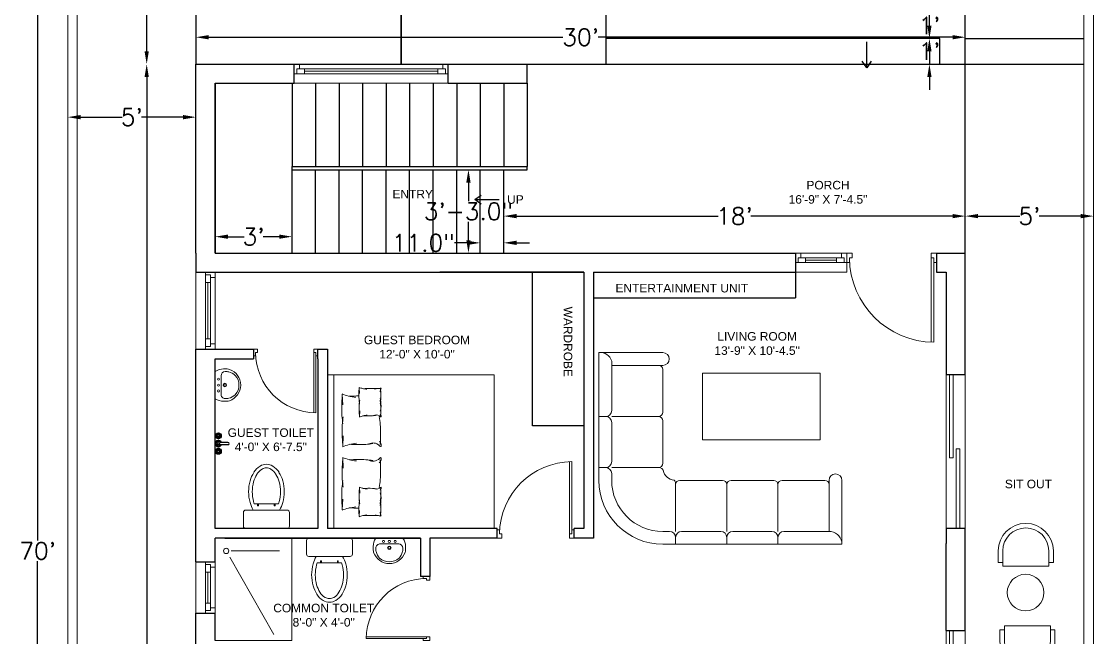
# Model space of a CAD drawing. Header units: inches. Extents: x 138161 to 144959, y -87384 to -84097.
# Drawn here: x 141056 to 141558, y -84603 to -84315 of the extents above; entities that cross this region are included whole.
import ezdxf

# ---------------------------------------------------------------- set-up
doc = ezdxf.new("R2010")
doc.units = ezdxf.units.IN
doc.header["$LTSCALE"] = 20
doc.header["$MEASUREMENT"] = 0
doc.header["$PDMODE"] = 3
doc.linetypes.add('HIDDEN', pattern=[0.375, 0.25, -0.125])
for name, color, linetype, lineweight in [('6CON', 7, 'Continuous', 9), ('furniture', 8, 'Continuous', 5), ('NOI THAT', 42, 'Continuous', 5), ('NOITHAT', 21, 'Continuous', 5), ('STEP', 55, 'Continuous', 20), ('tit', 131, 'Continuous', 5), ('Wall', 7, 'Continuous', 30)]:
    doc.layers.add(name, color=color, linetype=linetype, lineweight=lineweight)
doc.layers.add('DIMENSION', color=1, linetype='Continuous')
doc.layers.add('doors&win', color=41, linetype='Continuous', lineweight=18, transparency=0.01)
doc.styles.add('Arch-Dim', font='romans.shx', dxfattribs={"width": 0.75})
doc.styles.add('ARIAL', font='arial.ttf')
doc.styles.add('ROMANS', font='romans.shx', dxfattribs={"height": 8})
doc.dimstyles.new('dim-inner 1-8', dxfattribs={"dimtxt": 3, "dimasz": 3, "dimexe": 1, "dimexo": 1, "dimgap": 1, "dimtad": 0, "dimdec": 1, "dimzin": 3, "dimdsep": 46, "dimlunit": 4, "dimtxsty": 'Arch-Dim', "dimblk": 'OBLIQUE', "dimcen": 0.0625, "dimdle": 1, "dimclrd": 1, "dimclre": 1, "dimclrt": 4, "dimadec": 0, "dimazin": 0, "dimtfac": 1, "dimtdec": 1, "dimtofl": 0, "dimtmove": 2, "dimatfit": 3, "dimldrblk": 'ARCHTICK', "dimfxl": 35, "dimfxlon": 1, "dimtolj": 1, "dimtzin": 3, "dimarcsym": 0})
doc.dimstyles.get("Standard").update_dxf_attribs({"dimtxt": 5, "dimasz": 6, "dimexe": 0.18, "dimexo": 0.0625, "dimgap": 0.09, "dimtad": 0, "dimtih": 1, "dimtoh": 1, "dimdec": 1, "dimzin": 0, "dimdsep": 46, "dimlunit": 3, "dimtxsty": 'ROMANS', "dimcen": 0.09, "dimse1": 1, "dimse2": 1, "dimclrd": 1, "dimclrt": 3, "dimadec": 0, "dimazin": 0, "dimtfac": 1, "dimtdec": 1, "dimtofl": 0, "dimtmove": 0, "dimatfit": 3, "dimfxl": 1, "dimtolj": 1, "dimtzin": 0, "dimarcsym": 0})

# ---------------------------------------------------------------- blocks, each defined once
blk = doc.blocks.new('A$C52AF4A45')
at = {"layer": 'doors&win'}
for p, q in [((2.27, 2.5), (41.76, 2.5)), ((2.27, 1.25), (41.78, 1.25))]:
    blk.add_line(p, q, dxfattribs=at)
for points in [[(4.52, 40.75), (4.52, 42), (0.02, 42), (0.02, 39.5), (2.27, 39.5), (2.27, 40.75)], [(4.52, 1.25), (4.52, 0), (0.02, 0), (0.02, 2.5), (2.27, 2.5), (2.27, 1.25)]]:
    blk.add_lwpolyline(points, close=True, dxfattribs=at)
blk.add_arc((1.97, 0.94), 39.81, 0.4481, 89.5443, dxfattribs=at)
blk = doc.blocks.new('_Oblique')
at = {"color": 0, "linetype": 'ByBlock', "lineweight": -2}
blk.add_line((-0.5, -0.5), (0.5, 0.5), dxfattribs=at)
blk = doc.blocks.new('VV')
at = {"layer": 'doors&win'}
for p, q in [((3076.85, -524.33), (3076.85, -515.33)), ((3100.85, -515.33), (3076.85, -515.33)), ((3100.85, -515.33), (3100.85, -524.33)), ((3100.85, -519.83), (3076.85, -519.83)), ((3078.1, -522.08), (3078.1, -519.83)), ((3081.6, -522.08), (3081.6, -519.83)), ((3081.6, -520.95), (3096.1, -520.95)), ((3096.1, -522.08), (3096.1, -519.83)), ((3099.6, -522.08), (3099.6, -519.83)), ((3100.85, -524.33), (3076.85, -524.33)), ((3099.6, -522.08), (3078.1, -522.08)), ((3079.35, -524.33), (3079.35, -522.08)), ((3098.35, -524.33), (3098.35, -522.08))]:
    blk.add_line(p, q, dxfattribs=at)
blk = doc.blocks.new('A$C29271986')
at = {"layer": 'NOITHAT', "linetype": 'Continuous'}
for p, q in [((750, 3427), (2850, 3427)), ((900, 3347), (900, 3427)), ((1500, 3347), (1500, 3427)), ((2100, 3347), (2100, 3427)), ((2850, 2677), (2850, 3427)), ((750, 3277), (830, 3277)), ((900, 2715), (900, 3277)), ((970, 3277), (1430, 3277)), ((1500, 2727), (1500, 3277)), ((1500, 2727), (1500, 3277)), ((1570, 3277), (2030, 3277)), ((2100, 2727), (2100, 3277)), ((2170, 3277), (2700, 3277)), ((2700, 2677), (2700, 3277)), ((2700, 3277), (2726, 3277)), ((0, 1177), (0, 2677)), ((150, 2597), (150, 2677)), ((950, 2677), (1450, 2677)), ((1550, 2677), (2050, 2677)), ((2150, 2677), (2650, 2677)), ((80, 2527), (0, 2527)), ((707, 2527), (150, 2527)), ((150, 2457), (150, 1997)), ((750, 1977), (750, 2477)), ((2596, 2202), (1214, 2202)), ((1214, 2202), (1214, 1419)), ((2596, 1419), (2596, 2202)), ((80, 1927), (0, 1927)), ((700, 1927), (150, 1927)), ((150, 1327), (150, 1857)), ((750, 1377), (750, 1877)), ((1214, 1419), (2596, 1419)), ((750, 1327), (150, 1327)), ((150, 1327), (150, 1276)), ((750, 1177), (0, 1177))]:
    blk.add_line(p, q, dxfattribs=at)
for centre, radius, start, end in [((750, 2677), 750, 90, 180), ((2698, 3427), 152, 280.596, 0.1424), ((750, 2677), 600, 90, 180), ((830, 3347), 70, 270, 0), ((970, 3347), 70, 180, 270), ((1430, 3347), 70, 270, 0), ((1570, 3347), 70, 180, 270), ((2030, 3347), 70, 270, 0), ((2170, 3347), 70, 180, 270), ((900, 2527), 150, 97.3131, 166.7789), ((850, 2715), 50, 308.1793, 0), ((950, 2727), 50, 180, 270), ((1450, 2727), 50, 270, 0), ((1450, 2727), 50, 270, 0), ((1550, 2727), 50, 180, 270), ((1550, 2727), 50, 180, 270), ((2050, 2727), 50, 270, 0), ((2150, 2727), 50, 180, 270), ((2650, 2727), 50, 270, 0), ((2775, 2677), 75, 180, 0), ((80, 2597), 70, 270, 0), ((80, 2457), 70, 0, 90), ((700, 2477), 50, 0, 90), ((707, 2577), 50, 270, 349.3159), ((80, 1997), 70, 270, 0), ((80, 1857), 70, 0, 90), ((700, 1977), 50, 270, 0), ((700, 1877), 50, 0, 90), ((15, 1318), 142, 264.0254, 342.8636), ((700, 1377), 50, 270, 0), ((750, 1252), 75, 270, 90)]:
    blk.add_arc(centre, radius, start, end, dxfattribs=at)
blk = doc.blocks.new('PILLOW')
at = {"layer": 'furniture', "ltscale": 5}
for points in [[(-13.78, 7.96), (-8.77, 7.72)], [(10.74, 7.99), (5.73, 7.78)], [(0, 0), (2.82, -0.14)], [(13.79, 0.01), (10.97, -0.1)]]:
    blk.add_lwpolyline(points, dxfattribs=at)
for points, knots in [([(-13.88, 8.01), (-13.51, 7.01), (-12.73, 4.92), (-12.44, 2.7), (-12.29, 1.52)], [0, 0, 0, 0, 3.162278, 6.693718, 6.693718, 6.693718, 6.693718]), ([(-12.93, 7.96), (-9.82, 8.14), (-5.45, 8.39), (-1.13, 7.79), (0.11, 7.62)], [0, 0, 0, 0, 9.321682, 13.066685, 13.066685, 13.066685, 13.066685]), ([(9.9, 7.99), (6.78, 8.2), (2.42, 8.48), (-1.9, 7.92), (-3.14, 7.76)], [0, 0, 0, 0, 9.321682, 13.066685, 13.066685, 13.066685, 13.066685]), ([(10.85, 8.03), (10.47, 7.04), (9.67, 4.95), (9.36, 2.73), (9.2, 1.56)], [0, 0, 0, 0, 3.162278, 6.693718, 6.693718, 6.693718, 6.693718]), ([(-12.78, 4.74), (-12.92, 2.21), (-13.11, -1.45), (-12.67, -5.08), (-12.54, -6.2)], [0, 0, 0, 0, 7.580174, 10.966668, 10.966668, 10.966668, 10.966668]), ([(-12.83, -3.73), (-12.29, -5.36), (-11.59, -7.47), (-14.51, -10.13), (-12.51, -10.11), (-11.91, -9.53), (-11.55, -9.18)], [0, 0, 0, 0, 5.01234, 6.483254, 7.525696, 9.107275, 9.107275, 9.107275, 9.107275]), ([(-12.93, -9.63), (-9.82, -9.81), (-5.45, -10.06), (-1.13, -9.46), (0.11, -9.29)], [0, 0, 0, 0, 9.321682, 13.066685, 13.066685, 13.066685, 13.066685]), ([(8.54, -9.82), (6.91, -10.07), (4.88, -10.38), (2.93, -9.83), (2.54, -9.72)], [0, 0, 0, 0, 4.813374, 6.03994, 6.03994, 6.03994, 6.03994])]:
    blk.add_open_spline(points, degree=3, knots=knots, dxfattribs=at)
for points in [[(-0.06, 0.02), (0.5, -1.66), (0.84, -3.62)], [(0.47, 0), (5.72, 0.06), (7.81, -0.2)], [(13.31, 0.02), (8.07, 0.12), (5.98, -0.11)], [(13.85, 0.04), (13.27, -1.65), (12.92, -3.6)], [(0.56, -1.81), (0.5, -6.07), (0.7, -7.97)], [(13.22, -1.79), (13.23, -6.06), (13.02, -7.95)], [(0.53, -6.58), (0.36, -9.39), (-0.08, -10.09), (0.5, -10.11), (1.25, -9.64)], [(0.47, -9.9), (5.72, -9.95), (7.81, -9.7)], [(8.54, -9.82), (3.73, -10.02), (2.54, -9.72)], [(13.31, -9.91), (8.07, -10.02), (5.98, -9.78)], [(12.55, -10), (9.84, -10.11), (9.17, -9.95)], [(13.25, -9.36), (13.41, -10.14), (11.82, -9.72)], [(13.25, -5.1), (13.22, -7.94), (13.27, -10.09)]]:
    blk.add_spline(points, degree=3, dxfattribs=at)
blk.add_open_spline([(9.72, 4.78), (9.79, 3.24), (9.86, 1.71), (9.86, 0.17)], degree=3, dxfattribs=at)
blk = doc.blocks.new('ssdsdfsd')
at = {"layer": 'furniture', "linetype": 'Continuous'}
blk.add_line((31363.06, -18454.11), (31291.06, -18454.11), dxfattribs=at)
blk.add_lwpolyline([(31291.06, -18451.11), (31363.06, -18451.11), (31363.06, -18529.11), (31291.06, -18529.11)], close=True, dxfattribs=at)
at = {"layer": 'furniture', "linetype": 'Continuous', "xscale": -1, "rotation": 359.4651666230118}
blk.add_blockref('PILLOW', (31310.38, -18466.12), dxfattribs=at)
at = {"layer": 'furniture', "linetype": 'Continuous', "rotation": 0.5348333903289981}
blk.add_blockref('PILLOW', (31343.29, -18466.12), dxfattribs=at)
blk = doc.blocks.new('A$C5AF77858')
at = {"layer": 'furniture', "linetype": 'Continuous'}
for p, q in [((0, 675), (0, 525)), ((475, 700), (25, 700)), ((500, 525), (500, 675)), ((25, 500), (475, 500)), ((117, 430), (383, 430)), ((154, 452), (154, 430)), ((164, 452), (154, 452)), ((154, 430), (164, 430)), ((164, 430), (164, 452)), ((336, 430), (336, 452)), ((336, 452), (346, 452)), ((346, 430), (336, 430)), ((346, 452), (346, 430))]:
    blk.add_line(p, q, dxfattribs=at)
for centre, radius, start, end in [((25, 675), 25, 90, 180), ((475, 675), 25, 0, 90), ((25, 525), 25, 180, 270), ((384, 334), 323, 149.0966, 164.9269), ((116, 334), 323, 15.0731, 30.9034), ((475, 525), 25, 270, 0), ((514, 299), 458, 164.9269, 180), ((514, 299), 418, 164.9269, 180), ((384, 334), 283, 160.176, 164.9269), ((116, 334), 283, 15.0731, 19.824), ((-14, 299), 418, 0, 15.0731), ((-14, 299), 458, 0, 15.0731), ((514, 299), 458, 180, 195.0731), ((514, 299), 418, 180, 195.0731), ((-14, 299), 418, 344.9269, 0), ((-14, 299), 458, 344.9269, 0), ((384, 264), 323, 195.0731, 213.0315), ((384, 264), 283, 195.0731, 213.0315), ((116, 264), 283, 326.9685, 344.9269), ((116, 264), 323, 326.9685, 344.9269), ((302, 210), 226, 213.0315, 237.5002), ((302, 210), 186, 213.0315, 237.5002), ((250, 129), 129, 237.5002, 270), ((250, 129), 89.3, 237.5002, 270), ((250, 129), 89.3, 270, 302.4998), ((250, 129), 129, 270, 302.4998), ((198, 210), 186, 302.4998, 326.9685), ((198, 210), 226, 302.4998, 326.9685)]:
    blk.add_arc(centre, radius, start, end, dxfattribs=at)
blk = doc.blocks.new('LAV3')
at = {"color": 0, "linetype": 'ByBlock'}
for points in [[(-275, -203, 0.073543), (-267, -245, 0.712116), (267, -244, 0.073543), (275, -203), (275, -144, 0.151566), (232, 0), (-232, 0, 0.152056), (-275, -144)], [(166, -343, -0.374236), (-166, -343, -0.103818), (-225, -230, -0.071348), (-230, -202), (-230, -170, -0.399589), (-160, -100), (152, -100, -0.433457), (230, -170), (230, -202, -0.071348), (225, -230, -0.103818)]]:
    blk.add_lwpolyline(points, format="xyb", close=True, dxfattribs=at)
for centre, radius in [((-100, -56), 18), ((0, -165), 30), ((0, -165), 20), ((0, -56), 18), ((100, -56), 18)]:
    blk.add_circle(centre, radius, dxfattribs=at)
blk = doc.blocks.new('erertty')
at = {"layer": 'doors&win'}
for p, q in [((35229.1, -19360.28), (35229.1, -19288.38)), ((35238.1, -19288.38), (35229.1, -19288.38)), ((35238.1, -19360.28), (35238.1, -19288.38)), ((35235.49, -19323.06), (35233.8, -19323.06)), ((35233.8, -19323.06), (35233.8, -19360.28)), ((35235.49, -19360.28), (35235.49, -19323.06)), ((35238.1, -19360.28), (35229.1, -19360.28))]:
    blk.add_line(p, q, dxfattribs=at)
blk.add_lwpolyline([(35230.68, -19288.38), (35232.36, -19288.38), (35232.36, -19327.29), (35230.68, -19327.29)], close=True, dxfattribs=at)
blk = doc.blocks.new('A$C095308EC')
at = {"layer": 'NOI THAT', "linetype": 'Continuous'}
for p, q in [((0, 1286), (0, 1160)), ((50, 1286), (50, 1118)), ((550, 1286), (550, 1118)), ((600, 1286), (600, 1160)), ((0, 1160), (50, 1160)), ((50, 1118), (550, 1118)), ((600, 1160), (550, 1160)), ((68, 468), (568, 468)), ((68, 300), (68, 468)), ((568, 300), (568, 468)), ((18, 426), (68, 426)), ((18, 300), (18, 426)), ((618, 426), (568, 426)), ((618, 300), (618, 426))]:
    blk.add_line(p, q, dxfattribs=at)
blk.add_circle((298, 831), 200, dxfattribs=at)
for centre, radius, start, end in [((300, 1286), 300, 0, 180), ((300, 1286), 250, 0, 180), ((318, 300), 300, 180, 0), ((318, 300), 250, 180, 0)]:
    blk.add_arc(centre, radius, start, end, dxfattribs=at)
blk = doc.blocks.new('*D39')
at = {"layer": 'DEFPOINTS', "color": 0, "ltscale": 10, "transparency": 16777216}
for p in [(141137.57, -84334.65), (141114.53, -84922.53), (141137.57, -84922.53)]:
    blk.add_point(p, dxfattribs=at)
at = {"layer": 'DIMENSION', "color": 1, "lineweight": -2, "ltscale": 10, "transparency": 16777216}
for p, q in [((141114.53, -84340.65), (141114.53, -84623.74)), ((141114.53, -84916.53), (141114.53, -84633.44))]:
    blk.add_line(p, q, dxfattribs=at)
at = {"layer": 'DIMENSION', "color": 1, "ltscale": 10, "transparency": 16777216}
for points in [[(141113.53, -84340.65), (141115.53, -84340.65), (141114.53, -84334.65)], [(141113.53, -84916.53), (141115.53, -84916.53), (141114.53, -84922.53)]]:
    blk.add_solid(points, dxfattribs=at)
at = {"layer": 'DIMENSION', "color": 3, "ltscale": 10, "transparency": 16777216, "insert": (141114.53, -84628.59), "char_height": 8, "attachment_point": 5, "style": 'ROMANS'}
blk.add_mtext('\\A1;48\'-11.9"', dxfattribs=at)
blk = doc.blocks.new('*D41')
at = {"layer": 'DEFPOINTS', "color": 0, "ltscale": 10, "transparency": 16777216}
for p in [(141497.57, -84322.09), (141137.57, -84334.65), (141497.57, -84334.65)]:
    blk.add_point(p, dxfattribs=at)
at = {"layer": 'DIMENSION', "color": 1, "lineweight": -2, "ltscale": 10, "transparency": 16777216}
for p, q in [((141143.57, -84322.09), (141309.29, -84322.09)), ((141491.57, -84322.09), (141325.85, -84322.09))]:
    blk.add_line(p, q, dxfattribs=at)
at = {"layer": 'DIMENSION', "color": 1, "ltscale": 10, "transparency": 16777216}
for points in [[(141143.57, -84321.09), (141143.57, -84323.09), (141137.57, -84322.09)], [(141491.57, -84321.09), (141491.57, -84323.09), (141497.57, -84322.09)]]:
    blk.add_solid(points, dxfattribs=at)
at = {"layer": 'DIMENSION', "color": 3, "ltscale": 10, "transparency": 16777216, "insert": (141317.57, -84322.09), "char_height": 8, "attachment_point": 5, "style": 'ROMANS'}
blk.add_mtext("\\A1;30'", dxfattribs=at)
blk = doc.blocks.new('*D42')
at = {"layer": 'DEFPOINTS', "color": 0, "ltscale": 10, "transparency": 16777216}
for p in [(141114.53, -84147.15), (141137.57, -84147.15), (141137.57, -84334.65)]:
    blk.add_point(p, dxfattribs=at)
at = {"layer": 'DIMENSION', "color": 1, "lineweight": -2, "ltscale": 10, "transparency": 16777216}
for p, q in [((141114.53, -84153.15), (141114.53, -84236.05)), ((141114.53, -84328.65), (141114.53, -84245.75))]:
    blk.add_line(p, q, dxfattribs=at)
at = {"layer": 'DIMENSION', "color": 1, "ltscale": 10, "transparency": 16777216}
for points in [[(141113.53, -84153.15), (141115.53, -84153.15), (141114.53, -84147.15)], [(141113.53, -84328.65), (141115.53, -84328.65), (141114.53, -84334.65)]]:
    blk.add_solid(points, dxfattribs=at)
at = {"layer": 'DIMENSION', "color": 3, "ltscale": 10, "transparency": 16777216, "insert": (141114.53, -84240.9), "char_height": 8, "attachment_point": 5, "style": 'ROMANS'}
blk.add_mtext('\\A1;15\'-7.5"', dxfattribs=at)
blk = doc.blocks.new('*D30')
at = {"layer": 'DEFPOINTS', "color": 0, "ltscale": 10, "transparency": 16777216}
for p in [(141497.57, -84403.34), (141557.57, -84403.34), (141557.57, -84405.86)]:
    blk.add_point(p, dxfattribs=at)
at = {"layer": 'DIMENSION', "color": 1, "lineweight": -2, "ltscale": 10, "transparency": 16777216}
for p, q in [((141503.57, -84405.86), (141523.1, -84405.86)), ((141551.57, -84405.86), (141532.04, -84405.86))]:
    blk.add_line(p, q, dxfattribs=at)
at = {"layer": 'DIMENSION', "color": 1, "ltscale": 10, "transparency": 16777216}
for points in [[(141503.57, -84404.86), (141503.57, -84406.86), (141497.57, -84405.86)], [(141551.57, -84404.86), (141551.57, -84406.86), (141557.57, -84405.86)]]:
    blk.add_solid(points, dxfattribs=at)
at = {"layer": 'DIMENSION', "color": 3, "ltscale": 10, "transparency": 16777216, "insert": (141527.57, -84405.86), "char_height": 8, "attachment_point": 5, "style": 'ROMANS'}
blk.add_mtext("\\A1;5'", dxfattribs=at)
blk = doc.blocks.new('*D31')
at = {"layer": 'DEFPOINTS', "color": 0, "ltscale": 10, "transparency": 16777216}
for p in [(141077.57, -84354.11), (141137.57, -84354.11), (141077.57, -84359.52)]:
    blk.add_point(p, dxfattribs=at)
at = {"layer": 'DIMENSION', "color": 1, "lineweight": -2, "ltscale": 10, "transparency": 16777216}
for p, q in [((141083.57, -84359.52), (141103.1, -84359.52)), ((141131.57, -84359.52), (141112.04, -84359.52))]:
    blk.add_line(p, q, dxfattribs=at)
at = {"layer": 'DIMENSION', "color": 1, "ltscale": 10, "transparency": 16777216}
for points in [[(141083.57, -84358.52), (141083.57, -84360.52), (141077.57, -84359.52)], [(141131.57, -84358.52), (141131.57, -84360.52), (141137.57, -84359.52)]]:
    blk.add_solid(points, dxfattribs=at)
at = {"layer": 'DIMENSION', "color": 3, "ltscale": 10, "transparency": 16777216, "insert": (141107.57, -84359.52), "char_height": 8, "attachment_point": 5, "style": 'ROMANS'}
blk.add_mtext("\\A1;5'", dxfattribs=at)
blk = doc.blocks.new('*D32')
at = {"layer": 'DEFPOINTS', "color": 0, "ltscale": 10, "transparency": 16777216}
for p in [(141497.57, -84405.86), (141281.57, -84409.49), (141497.57, -84409.49)]:
    blk.add_point(p, dxfattribs=at)
at = {"layer": 'DIMENSION', "color": 1, "lineweight": -2, "ltscale": 10, "transparency": 16777216}
for p, q in [((141287.57, -84405.86), (141381.86, -84405.86)), ((141491.57, -84405.86), (141397.28, -84405.86))]:
    blk.add_line(p, q, dxfattribs=at)
at = {"layer": 'DIMENSION', "color": 1, "ltscale": 10, "transparency": 16777216}
for points in [[(141287.57, -84404.86), (141287.57, -84406.86), (141281.57, -84405.86)], [(141491.57, -84404.86), (141491.57, -84406.86), (141497.57, -84405.86)]]:
    blk.add_solid(points, dxfattribs=at)
at = {"layer": 'DIMENSION', "color": 3, "ltscale": 10, "transparency": 16777216, "insert": (141389.57, -84405.86), "char_height": 8, "attachment_point": 5, "style": 'ROMANS'}
blk.add_mtext("\\A1;18'", dxfattribs=at)
blk = doc.blocks.new('*D47')
at = {"layer": 'DEFPOINTS', "color": 0, "ltscale": 10, "transparency": 16777216}
for p in [(141270.57, -84418.38), (141270.57, -84423.15), (141281.57, -84423.15)]:
    blk.add_point(p, dxfattribs=at)
at = {"layer": 'DIMENSION', "color": 1, "lineweight": -2, "ltscale": 10, "transparency": 16777216}
for p, q in [((141264.57, -84418.38), (141258.57, -84418.38)), ((141287.57, -84418.38), (141293.57, -84418.38))]:
    blk.add_line(p, q, dxfattribs=at)
at = {"layer": 'DIMENSION', "color": 1, "ltscale": 10, "transparency": 16777216}
for points in [[(141264.57, -84417.38), (141264.57, -84419.38), (141270.57, -84418.38)], [(141287.57, -84417.38), (141287.57, -84419.38), (141281.57, -84418.38)]]:
    blk.add_solid(points, dxfattribs=at)
at = {"layer": 'DIMENSION', "color": 3, "ltscale": 10, "transparency": 16777216, "insert": (141244, -84418.38), "char_height": 8, "attachment_point": 5, "style": 'ROMANS'}
blk.add_mtext('\\A1;11.0"', dxfattribs=at)
blk = doc.blocks.new('*D48')
at = {"layer": 'DEFPOINTS', "color": 0, "ltscale": 10, "transparency": 16777216}
for p in [(141259.57, -84384.15), (141259.57, -84423.15), (141265.08, -84423.15)]:
    blk.add_point(p, dxfattribs=at)
at = {"layer": 'DIMENSION', "color": 1, "lineweight": -2, "ltscale": 10, "transparency": 16777216}
for p, q in [((141265.08, -84390.15), (141265.08, -84398.8)), ((141265.08, -84417.15), (141265.08, -84408.5))]:
    blk.add_line(p, q, dxfattribs=at)
at = {"layer": 'DIMENSION', "color": 1, "ltscale": 10, "transparency": 16777216}
for points in [[(141264.08, -84390.15), (141266.08, -84390.15), (141265.08, -84384.15)], [(141264.08, -84417.15), (141266.08, -84417.15), (141265.08, -84423.15)]]:
    blk.add_solid(points, dxfattribs=at)
at = {"layer": 'DIMENSION', "color": 3, "ltscale": 10, "transparency": 16777216, "insert": (141265.08, -84403.65), "char_height": 8, "attachment_point": 5, "style": 'ROMANS'}
blk.add_mtext('\\A1;3\'-3.0"', dxfattribs=at)
blk = doc.blocks.new('*D49')
at = {"layer": 'DEFPOINTS', "color": 0, "ltscale": 10, "transparency": 16777216}
for p in [(141146.57, -84415.49), (141146.57, -84423.15), (141182.57, -84423.15)]:
    blk.add_point(p, dxfattribs=at)
at = {"layer": 'DIMENSION', "color": 1, "lineweight": -2, "ltscale": 10, "transparency": 16777216}
for p, q in [((141152.57, -84415.49), (141160.1, -84415.49)), ((141176.57, -84415.49), (141169.04, -84415.49))]:
    blk.add_line(p, q, dxfattribs=at)
at = {"layer": 'DIMENSION', "color": 1, "ltscale": 10, "transparency": 16777216}
for points in [[(141152.57, -84414.49), (141152.57, -84416.49), (141146.57, -84415.49)], [(141176.57, -84414.49), (141176.57, -84416.49), (141182.57, -84415.49)]]:
    blk.add_solid(points, dxfattribs=at)
at = {"layer": 'DIMENSION', "color": 3, "ltscale": 10, "transparency": 16777216, "insert": (141164.57, -84415.49), "char_height": 8, "attachment_point": 5, "style": 'ROMANS'}
blk.add_mtext("\\A1;3'", dxfattribs=at)
blk = doc.blocks.new('*D51')
at = {"layer": 'DEFPOINTS', "color": 0, "ltscale": 10, "transparency": 16777216}
for p in [(141063.5, -84142.65), (141077.57, -84142.65), (141077.57, -84982.65)]:
    blk.add_point(p, dxfattribs=at)
at = {"layer": 'DIMENSION', "color": 1, "lineweight": -2, "ltscale": 10, "transparency": 16777216}
for p, q in [((141063.5, -84148.65), (141063.5, -84557.8)), ((141063.5, -84976.65), (141063.5, -84567.5))]:
    blk.add_line(p, q, dxfattribs=at)
at = {"layer": 'DIMENSION', "color": 1, "ltscale": 10, "transparency": 16777216}
for points in [[(141062.5, -84148.65), (141064.5, -84148.65), (141063.5, -84142.65)], [(141062.5, -84976.65), (141064.5, -84976.65), (141063.5, -84982.65)]]:
    blk.add_solid(points, dxfattribs=at)
at = {"layer": 'DIMENSION', "color": 3, "ltscale": 10, "transparency": 16777216, "insert": (141063.5, -84562.65), "char_height": 8, "attachment_point": 5, "style": 'ROMANS'}
blk.add_mtext("\\A1;70'", dxfattribs=at)
blk = doc.blocks.new('*D37')
at = {"layer": 'DEFPOINTS', "color": 0, "ltscale": 10, "transparency": 16777216}
for p in [(141480.77, -84310.65), (141485.57, -84310.65), (141485.57, -84322.65)]:
    blk.add_point(p, dxfattribs=at)
at = {"layer": 'DIMENSION', "color": 1, "lineweight": -2, "ltscale": 10, "transparency": 16777216}
for p, q in [((141480.77, -84304.65), (141480.77, -84298.65)), ((141480.77, -84328.65), (141480.77, -84334.65))]:
    blk.add_line(p, q, dxfattribs=at)
at = {"layer": 'DIMENSION', "color": 1, "ltscale": 10, "transparency": 16777216}
for points in [[(141479.77, -84304.65), (141481.77, -84304.65), (141480.77, -84310.65)], [(141479.77, -84328.65), (141481.77, -84328.65), (141480.77, -84322.65)]]:
    blk.add_solid(points, dxfattribs=at)
at = {"layer": 'DIMENSION', "color": 3, "ltscale": 10, "transparency": 16777216, "insert": (141480.77, -84316.65), "char_height": 8, "attachment_point": 5, "style": 'ROMANS'}
blk.add_mtext("\\A1;1'", dxfattribs=at)
blk = doc.blocks.new('*D38')
at = {"layer": 'DEFPOINTS', "color": 0, "ltscale": 10, "transparency": 16777216}
for p in [(141485.57, -84322.65), (141480.77, -84334.65), (141485.57, -84334.65)]:
    blk.add_point(p, dxfattribs=at)
at = {"layer": 'DIMENSION', "color": 1, "lineweight": -2, "ltscale": 10, "transparency": 16777216}
for p, q in [((141480.77, -84316.65), (141480.77, -84310.65)), ((141480.77, -84340.65), (141480.77, -84346.65))]:
    blk.add_line(p, q, dxfattribs=at)
at = {"layer": 'DIMENSION', "color": 1, "ltscale": 10, "transparency": 16777216}
for points in [[(141479.77, -84316.65), (141481.77, -84316.65), (141480.77, -84322.65)], [(141479.77, -84340.65), (141481.77, -84340.65), (141480.77, -84334.65)]]:
    blk.add_solid(points, dxfattribs=at)
at = {"layer": 'DIMENSION', "color": 3, "ltscale": 10, "transparency": 16777216, "insert": (141480.77, -84328.65), "char_height": 8, "attachment_point": 5, "style": 'ROMANS'}
blk.add_mtext("\\A1;1'", dxfattribs=at)
blk = doc.blocks.new('yuu')
at = {"layer": 'doors&win'}
for p, q in [((37964.11, -26185.05), (37955.11, -26185.05)), ((37955.11, -26221.05), (37955.11, -26185.05)), ((37959.61, -26221.05), (37959.61, -26185.05)), ((37964.11, -26221.05), (37964.11, -26185.05)), ((37961.86, -26186.3), (37959.61, -26186.3)), ((37961.86, -26189.8), (37959.61, -26189.8)), ((37960.74, -26189.8), (37960.74, -26216.3)), ((37961.86, -26219.8), (37961.86, -26186.3)), ((37964.11, -26187.55), (37961.86, -26187.55)), ((37961.86, -26216.3), (37959.61, -26216.3)), ((37961.86, -26219.8), (37959.61, -26219.8)), ((37964.11, -26218.55), (37961.86, -26218.55)), ((37955.11, -26221.05), (37964.11, -26221.05))]:
    blk.add_line(p, q, dxfattribs=at)
blk = doc.blocks.new('Faucet - Bathroom top')
for p, q in [((-4.107, 0.125), (-4.375, 0.125)), ((-3.75, 0.4788), (-3.75, 0.75)), ((-3.5, 0.482), (-3.5, 0.75)), ((-3.1461, 0.125), (-2.875, 0.125)), ((3.143, 0.125), (2.875, 0.125)), ((3.5, 0.4788), (3.5, 0.75)), ((3.75, 0.482), (3.75, 0.75)), ((4.1039, 0.125), (4.375, 0.125)), ((-4.1039, -0.125), (-4.375, -0.125)), ((-3.75, -0.4821), (-3.75, -0.75)), ((-3.5, -0.4789), (-3.5, -0.75)), ((-3.143, -0.125), (-2.875, -0.125)), ((-0.5, -0.8639), (-0.5, -4.5)), ((0.5, -4.5), (0.5, -0.8631)), ((3.1461, -0.125), (2.875, -0.125)), ((3.5, -0.4821), (3.5, -0.75)), ((3.75, -0.4789), (3.75, -0.75)), ((4.107, -0.125), (4.375, -0.125))]:
    blk.add_line(p, q)
for centre, radius in [((-3.625, 0), 1.375), ((-4.625, 0), 0.2795), ((-3.625, 0), 0.5), ((-3.625, 1), 0.2795), ((-2.625, 0), 0.2795), ((0, 0), 0.5), ((3.625, 0), 1.375), ((2.625, 0), 0.2795), ((3.625, 0), 0.5), ((3.625, 1), 0.2795), ((4.625, 0), 0.2795), ((-3.625, -1), 0.2795), ((3.625, -1), 0.2795)]:
    blk.add_circle(centre, radius)
for centre, radius, start, end in [((-3.625, 0), 1, 105.2407, 164.2093), ((-3.625, 0), 1, 16.44125, 74.07887), ((0, 0), 1.5, 289.6514, 250.3603), ((0, 0), 1, 300.3431, 239.7554), ((3.625, 0), 1, 106.12, 164.0884), ((3.625, 0), 1, 16.23422, 73.90469), ((-3.625, 0), 1, 196.2342, 253.9047), ((-3.625, 0), 1, 286.12, 344.0884), ((0, -4.5), 0.5, 180, 0), ((3.625, 0), 1, 196.4413, 254.0789), ((3.625, 0), 1, 285.2407, 344.2093)]:
    blk.add_arc(centre, radius, start, end)
blk = doc.blocks.new('5ti')
at = {"layer": 'doors&win'}
for p, q in [((15657.83, -19833.54), (15729.83, -19833.54)), ((15657.83, -19842.54), (15657.83, -19833.54)), ((15660.33, -19833.54), (15660.33, -19835.79)), ((15727.33, -19833.54), (15727.33, -19835.79)), ((15729.83, -19833.54), (15729.83, -19842.54)), ((15657.83, -19838.04), (15729.83, -19838.04)), ((15659.08, -19835.79), (15659.08, -19838.04)), ((15659.08, -19835.79), (15728.58, -19835.79)), ((15662.58, -19835.79), (15662.58, -19838.04)), ((15725.08, -19836.92), (15662.58, -19836.92)), ((15725.08, -19835.79), (15725.08, -19838.04)), ((15728.58, -19835.79), (15728.58, -19838.04)), ((15657.83, -19842.54), (15729.83, -19842.54))]:
    blk.add_line(p, q, dxfattribs=at)

msp = doc.modelspace()

# ---------------------------------------------------------------- linework, layer by layer
at = {"layer": '6CON'}
msp.add_line((141149.57, -84334.65), (141280.57, -84334.65), dxfattribs=at)
at = {"layer": 'DIMENSION', "ltscale": 10}
for p, q in [((141497.57, -84322.65), (141553.07, -84322.65)), ((141329.57, -84334.65), (141497.57, -84334.65)), ((141497.57, -84423.15), (141497.57, -84334.65)), ((141497.57, -84334.65), (141553.07, -84334.65)), ((141182.57, -84382.65), (141292.57, -84382.65)), ((141182.57, -84384.15), (141182.57, -84382.65)), ((141182.57, -84423.15), (141182.57, -84384.15)), ((141182.57, -84384.15), (141272.57, -84384.15)), ((141182.57, -84384.15), (141292.57, -84384.15)), ((141193.57, -84423.15), (141193.57, -84384.15)), ((141204.57, -84423.15), (141204.57, -84384.15)), ((141215.57, -84423.15), (141215.57, -84384.15)), ((141226.57, -84423.15), (141226.57, -84384.15)), ((141237.57, -84423.15), (141237.57, -84384.15)), ((141248.57, -84423.15), (141248.57, -84384.15)), ((141259.57, -84423.15), (141259.57, -84384.15)), ((141270.57, -84423.15), (141270.57, -84384.15)), ((141281.57, -84423.15), (141281.57, -84384.15)), ((141292.57, -84384.15), (141292.57, -84382.65)), ((141418.07, -84432.15), (141418.07, -84444.15)), ((141323.57, -84444.15), (141418.07, -84444.15))]:
    msp.add_line(p, q, dxfattribs=at)
at = {"layer": 'DIMENSION', "linetype": 'HIDDEN', "ltscale": 20}
for p, q in [((141182.57, -84343.65), (141182.57, -84382.65)), ((141182.57, -84343.65), (141182.57, -84382.65)), ((141193.57, -84343.65), (141193.57, -84382.65)), ((141204.57, -84343.65), (141204.57, -84382.65)), ((141215.57, -84343.65), (141215.57, -84382.65)), ((141226.57, -84343.65), (141226.57, -84382.65)), ((141237.57, -84343.65), (141237.57, -84382.65)), ((141248.57, -84343.65), (141248.57, -84382.65)), ((141259.57, -84343.65), (141259.57, -84382.65)), ((141270.57, -84343.65), (141270.57, -84382.65)), ((141281.57, -84343.65), (141281.57, -84382.65)), ((141292.57, -84343.65), (141292.57, -84382.65))]:
    msp.add_line(p, q, dxfattribs=at)
at = {"layer": 'DIMENSION', "ltscale": 10}
for points in [[(141233.57, -84147.15), (141137.57, -84147.15), (141137.57, -84334.65), (141233.57, -84334.65)], [(141329.57, -84147.15), (141233.57, -84147.15), (141233.57, -84334.65), (141329.57, -84334.65)]]:
    msp.add_lwpolyline(points, close=True, dxfattribs=at)
for points in [[(141497.57, -84334.65), (141497.57, -84310.65), (141329.57, -84310.65)], [(141485.57, -84334.65), (141485.57, -84322.65), (141329.57, -84322.65)], [(141319.07, -84432.15), (141319.07, -84504.15), (141295.07, -84504.15), (141295.07, -84432.15)]]:
    msp.add_lwpolyline(points, dxfattribs=at)
at = {"layer": 'furniture'}
for p, q in [((141174.07, -84601.86), (141153.5, -84565.57)), ((141176.68, -84562.66), (141154.02, -84562.66))]:
    msp.add_line(p, q, dxfattribs=at)
msp.add_lwpolyline([(141182.52, -84556.67), (141182.52, -84604.65), (141146.53, -84604.65), (141146.53, -84598.65)], dxfattribs=at)
msp.add_circle((141151.73, -84562.66), 1.25, dxfattribs=at)
at = {"layer": 'STEP'}
for points in [[(141077.57, -84142.65), (141557.57, -84142.65), (141557.57, -84982.65), (141077.57, -84982.65)], [(141082.07, -84147.15), (141553.07, -84147.15), (141553.07, -84978.15), (141082.07, -84978.15)]]:
    msp.add_lwpolyline(points, close=True, dxfattribs=at)
at = {"layer": 'Wall', "ltscale": 10}
for p, q in [((141137.57, -84423.15), (141137.57, -84334.65)), ((141137.57, -84334.65), (141183.57, -84334.65)), ((141183.57, -84343.65), (141183.57, -84334.65)), ((141255.57, -84343.65), (141255.57, -84334.65)), ((141255.57, -84334.65), (141292.57, -84334.65)), ((141292.57, -84343.65), (141292.57, -84334.65)), ((141146.57, -84423.15), (141146.57, -84343.65)), ((141146.57, -84343.65), (141183.57, -84343.65)), ((141255.57, -84343.65), (141292.57, -84343.65)), ((141137.57, -84423.15), (141137.57, -84423.15)), ((141137.57, -84423.15), (141137.57, -84432.15)), ((141146.57, -84423.15), (141418.07, -84423.15)), ((141418.07, -84423.15), (141418.07, -84432.15)), ((141484.07, -84423.15), (141497.57, -84423.15)), ((141484.07, -84423.15), (141484.07, -84432.15)), ((141497.57, -84480.1), (141497.57, -84423.15)), ((141319.07, -84432.15), (141251.73, -84432.15)), ((141323.57, -84432.15), (141418.07, -84432.15)), ((141484.07, -84432.15), (141488.57, -84432.15)), ((141488.57, -84432.15), (141488.57, -84480.1)), ((141164.57, -84468.14), (141164.57, -84472.65)), ((141194.57, -84472.65), (141194.57, -84468.15)), ((141199.07, -84468.15), (141199.07, -84552.15)), ((141194.57, -84472.65), (141194.57, -84552.15)), ((141488.57, -84480.1), (141497.57, -84480.1)), ((141314.57, -84556.67), (141314.57, -84552.15)), ((141488.57, -84552), (141488.57, -84559.15)), ((141488.57, -84552), (141497.57, -84552)), ((141497.57, -84600), (141497.57, -84552)), ((141488.57, -84600), (141488.57, -84559.15)), ((141137.57, -84567.84), (141146.57, -84567.84)), ((141247.07, -84574.65), (141242.57, -84574.65)), ((141137.57, -84591.84), (141146.57, -84591.84)), ((141488.57, -84600), (141497.57, -84600))]:
    msp.add_line(p, q, dxfattribs=at)
for points in [[(141146.57, -84343.65), (141146.57, -84423.15)], [(141137.57, -84432.15), (141319.07, -84432.15), (141319.07, -84552.15), (141314.57, -84552.15)], [(141323.57, -84432.15), (141323.57, -84556.65), (141314.57, -84556.65)], [(141137.57, -84567.84), (141137.57, -84468.15), (141164.57, -84468.15)], [(141194.57, -84468.15), (141199.07, -84468.15)], [(141194.57, -84552.15), (141146.57, -84552.15), (141146.57, -84472.65), (141164.57, -84472.65)], [(141278.57, -84556.65), (141278.57, -84552.15), (141199.07, -84552.15)], [(141242.57, -84556.65), (141146.57, -84556.65)], [(141146.57, -84567.84), (141146.57, -84556.65)], [(141151.07, -84556.65), (141242.57, -84556.65), (141242.57, -84574.65)], [(141278.57, -84556.65), (141247.07, -84556.65)], [(141247.07, -84556.65), (141247.07, -84574.65)], [(141137.57, -84633.15), (141137.57, -84591.84)], [(141146.57, -84604.65), (141146.57, -84591.84)]]:
    msp.add_lwpolyline(points, dxfattribs=at)

# ---------------------------------------------------------------- block references
at = {"layer": 'DIMENSION', "ltscale": 10, "rotation": 90}
msp.add_blockref('Faucet - Bathroom top', (141148.07, -84512.4), dxfattribs=at)
at = {"layer": 'doors&win', "rotation": 180}
msp.add_blockref('VV', (144518.91, -84947.48), dxfattribs=at)
at = {"layer": 'doors&win', "color": 2, "xscale": -1, "rotation": 90}
msp.add_blockref('A$C52AF4A45', (141484.07, -84423.13), dxfattribs=at)
at = {"layer": 'doors&win', "color": 2}
for p, xscale, yscale, zscale, rotation in [((141194.57, -84468.14), -0.7142857142857142, 0.7142857142857142, 0.7142857142857142, 89.97587219068527), ((141314.57, -84556.67), 0.8571427811428334, 0.8571427811428334, 0.8571427811428334, 90.00000000000001), ((141247.08, -84604.65), -0.7142857142857142, 0.7142857142857142, 0.7142857142857142, 359.9758721906853)]:
    msp.add_blockref('A$C52AF4A45', p, dxfattribs=dict(at, xscale=xscale, yscale=yscale, zscale=zscale, rotation=rotation))
at = {"layer": 'doors&win', "xscale": -1, "rotation": 90}
msp.add_blockref('VV', (140622.24, -81490.99), dxfattribs=at)
at = {"layer": 'furniture', "ltscale": 5, "xscale": -0.02748741818181337, "yscale": 0.02748741818181337, "zscale": 0.02748741818181337, "rotation": 90}
msp.add_blockref('LAV3', (141146.57, -84485), dxfattribs=at)
at = {"layer": 'furniture', "xscale": -0.04294909090908339, "yscale": 0.04294909090908339, "zscale": 0.04294909090908339, "rotation": 180}
msp.add_blockref('A$C5AF77858', (141159.82, -84522.09), dxfattribs=at)
at = {"layer": 'furniture', "xscale": -0.04294909090908339, "yscale": 0.04294909090908339, "zscale": 0.04294909090908339}
msp.add_blockref('A$C5AF77858', (141210.78, -84586.72), dxfattribs=at)
at = {"layer": 'furniture', "ltscale": 5, "xscale": -0.02748741818181337, "yscale": 0.02748741818181337, "zscale": 0.02748741818181337}
msp.add_blockref('LAV3', (141228.07, -84556.67), dxfattribs=at)
at = {"layer": 'NOI THAT', "linetype": 'Continuous', "xscale": 0.04294909090908339, "yscale": 0.04294909090908339, "zscale": 0.04294909090908339}
msp.add_blockref('A$C095308EC', (141512.98, -84617.88), dxfattribs=at)
at = {"layer": 'NOITHAT', "linetype": 'Continuous', "xscale": -0.03988970959049302, "yscale": 0.03988970959049302, "zscale": 0.03988970959049302, "rotation": 180}
msp.add_blockref('A$C29271986', (141326.12, -84422.84), dxfattribs=at)
at = {"layer": 'Wall', "xscale": -1}
msp.add_blockref('5ti', (156913.4, -64501.11), dxfattribs=at)
at = {"layer": 'Wall'}
for name, p in [('yuu', (103182.46, -58247.1)), ('erertty', (106259.47, -65191.72)), ('erertty', (106259.47, -65311.62))]:
    msp.add_blockref(name, p, dxfattribs=at)
at = {"layer": 'Wall', "rotation": 89.99999999999999}
msp.add_blockref('ssdsdfsd', (122747.96, -115843.21), dxfattribs=at)

# ---------------------------------------------------------------- texts
at = {"layer": 'tit', "char_height": 4, "attachment_point": 2, "style": 'ARIAL'}
for s, width, gutter_width, heights, insert in [('\\pt36;PORCH\\P16\'-9" X 7\'-4.5"', 130.1612, 2, [45.16], (141433.32, -84389.36)), ('\\pt36;ENTRY', 65.0806, 1, [22.58], (141238.99, -84393.56)), ('\\pt36;UP', 65.0806, 1, [22.58], (141287.06, -84396.08)), ('ENTERTAINMENT UNIT', 108.175, 0.7, [9.95], (141364.92, -84437.6)), ('\\pt36;LIVING ROOM\\P13\'-9" X 10\'-4.5"', 130.1612, 2, [45.16], (141400.15, -84460.17)), ('\\pt36;GUEST BEDROOM\\P12\'-0" X 10\'-0"', 130.1612, 2, [45.16], (141241.02, -84461.85)), ('\\pt36;GUEST TOILET\\P4\'-0" X 6\'-7.5"', 83.3032, 1.28, [28.91], (141172.6, -84505.26)), ('SIT OUT', 45.5564, 0.7, [15.81], (141527.09, -84529.32)), ('\\pt36;COMMON TOILET\\P8\'-0" X 4\'-0"', 104.129, 1.6, [36.13], (141197.35, -84587.43))]:
    msp.add_mtext_dynamic_manual_height_columns(s, width=width, gutter_width=gutter_width, heights=heights, dxfattribs=dict(at, insert=insert))
at = {"layer": 'tit', "insert": (141313.66, -84464.72), "char_height": 4, "attachment_point": 2, "rotation": 270, "style": 'ARIAL'}
msp.add_mtext_dynamic_manual_height_columns('WARDROBE', width=45.5564, gutter_width=0.7, heights=[15.81], dxfattribs=at)

# ---------------------------------------------------------------- dimensions: what is measured, and where the dimension line sits
at = {"layer": 'DIMENSION', "ltscale": 10}
for base, p1, p2, picture, middle in [((141063.5, -84142.65), (141077.57, -84982.65), (141077.57, -84142.65), '*D51', (141063.5, -84562.65)), ((141114.53, -84147.15), (141137.57, -84334.65), (141137.57, -84147.15), '*D42', (141114.53, -84240.9)), ((141480.77, -84310.65), (141485.57, -84322.65), (141485.57, -84310.65), '*D37', (141480.77, -84316.65)), ((141480.77, -84334.65), (141485.57, -84322.65), (141485.57, -84334.65), '*D38', (141480.77, -84328.65)), ((141114.53, -84922.53), (141137.57, -84334.65), (141137.57, -84922.53), '*D39', (141114.53, -84628.59)), ((141265.08, -84423.15), (141259.57, -84384.15), (141259.57, -84423.15), '*D48', (141265.08, -84403.65))]:
    dim = msp.add_linear_dim(base=base, p1=p1, p2=p2, angle=90, dimstyle='Standard', dxfattribs=at)
    dim.commit()
    dim.dimension.update_dxf_attribs({"geometry": picture, "text_midpoint": middle})
for base, p1, p2, picture, middle in [((141497.57, -84322.09), (141137.57, -84334.65), (141497.57, -84334.65), '*D41', (141317.57, -84322.09)), ((141077.57, -84359.52), (141137.57, -84354.11), (141077.57, -84354.11), '*D31', (141107.57, -84359.52)), ((141557.57, -84405.86), (141497.57, -84403.34), (141557.57, -84403.34), '*D30', (141527.57, -84405.86)), ((141146.57, -84415.49), (141182.57, -84423.15), (141146.57, -84423.15), '*D49', (141164.57, -84415.49)), ((141270.57, -84418.38), (141281.57, -84423.15), (141270.57, -84423.15), '*D47', (141244, -84418.38))]:
    dim = msp.add_linear_dim(base=base, p1=p1, p2=p2, dimstyle='Standard', dxfattribs=at)
    dim.commit()
    dim.dimension.update_dxf_attribs({"geometry": picture, "text_midpoint": middle})
dim = msp.add_aligned_dim(p1=(141281.57, -84409.49), p2=(141497.57, -84409.49), distance=3.63, dimstyle='Standard', dxfattribs=at)
dim.commit()
dim.dimension.update_dxf_attribs({"geometry": '*D32', "text_midpoint": (141389.57, -84405.86)})

# ---------------------------------------------------------------- leaders
for points in [[(141451.42, -84336.37), (141451.42, -84324.26)], [(141268, -84398.15), (141279.38, -84398.15)]]:
    msp.add_leader(points, dimstyle='dim-inner 1-8', override={"dimldrblk": 'Open90', "dimfxl": 1}, dxfattribs=at)

doc.saveas('drawing.dxf')
